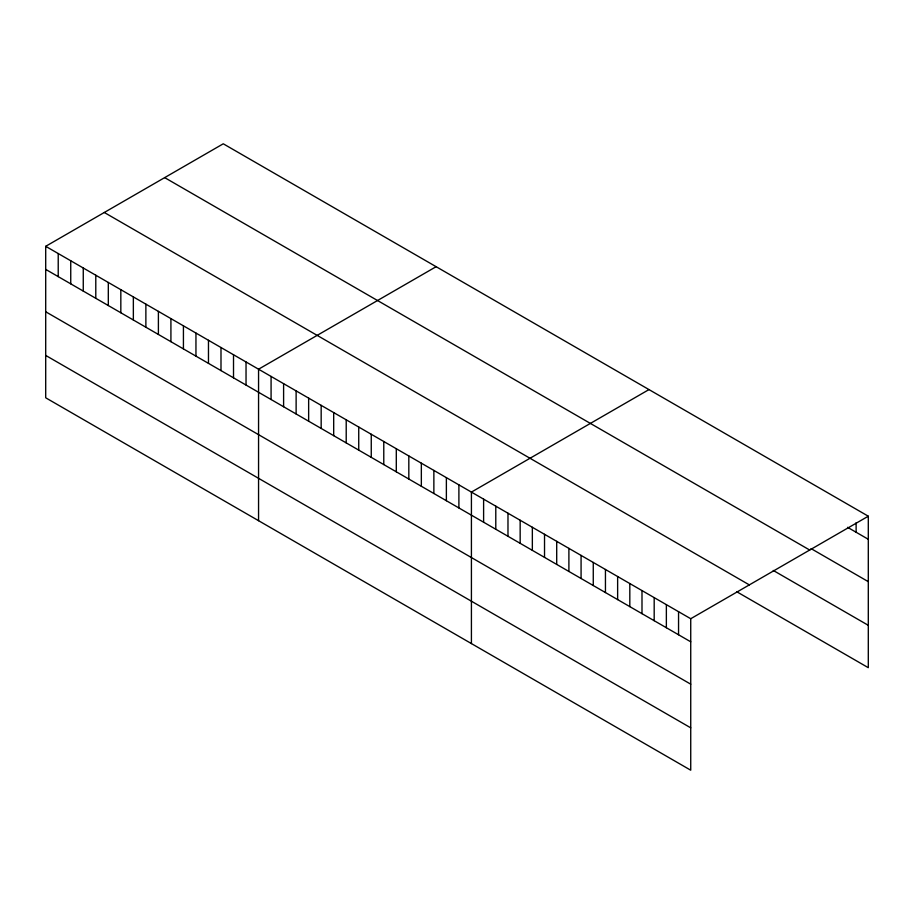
<?xml version="1.0" encoding="UTF-8"?>
<svg xmlns="http://www.w3.org/2000/svg" width="914" height="914" viewBox="0 0 914 914"><rect width="100%" height="100%" fill="white"/><g stroke="black" fill="none" stroke-linecap="round" stroke-linejoin="round"><path stroke-width="1.37" d="M45.7 246.312L690.733 618.721L690.733 770.205L45.7 397.796L45.7 246.312L223.267 143.795L868.3 516.204L868.3 667.688L736.718 591.724M436.127 266.694L258.559 369.21L258.559 520.694M648.986 389.581L471.418 492.098L471.418 643.582M690.733 618.721L868.3 516.204M847.586 527.321L868.3 539.283M811.038 548.594L868.3 581.658M164.669 177.624L809.701 550.034M773.267 570.45L868.3 625.313M104.299 212.482L749.331 584.891M45.7 269.39L690.733 641.799M45.7 311.765L690.733 684.175M45.7 355.42L690.733 727.83M856.121 522.739L856.121 532.245M678.554 611.683L678.554 634.762M666.363 604.645L666.363 627.724M654.184 597.619L654.184 620.697M641.994 590.581L641.994 613.66M629.815 583.543L629.815 606.622M617.636 576.517L617.636 599.595M605.445 569.479L605.445 592.558M593.266 562.441L593.266 585.52M581.076 555.404L581.076 578.482M568.896 548.377L568.896 571.456M556.706 541.339L556.706 564.418M544.527 534.302L544.527 557.38M532.348 527.275L532.348 550.354M520.157 520.237L520.157 543.316M507.978 513.2L507.978 536.278M495.788 506.173L495.788 529.252M483.609 499.135L483.609 522.214M458.897 484.866L458.897 507.944M446.375 477.645L446.375 500.723M433.864 470.413L433.864 493.491M421.343 463.181L421.343 486.259M408.821 455.949L408.821 479.027M396.299 448.728L396.299 471.807M383.777 441.496L383.777 464.575M371.255 434.264L371.255 457.343M358.734 427.044L358.734 450.111M346.212 419.812L346.212 442.89M333.69 412.58L333.69 435.658M321.168 405.348L321.168 428.426M308.646 398.127L308.646 421.194M296.125 390.895L296.125 413.973M283.603 383.663L283.603 406.741M271.081 376.431L271.081 399.509M246.037 361.978L246.037 385.057M233.516 354.746L233.516 377.825M220.994 347.514L220.994 370.593M208.472 340.294L208.472 363.372M195.95 333.062L195.95 356.14M183.428 325.83L183.428 348.908M170.918 318.598L170.918 341.676M158.396 311.377L158.396 334.455M145.874 304.145L145.874 327.223M133.353 296.913L133.353 319.991M120.831 289.681L120.831 312.759M108.309 282.46L108.309 305.539M95.787 275.228L95.787 298.307M83.265 267.996L83.265 291.075M70.744 260.764L70.744 283.843M58.222 253.544L58.222 276.622"/></g></svg>
